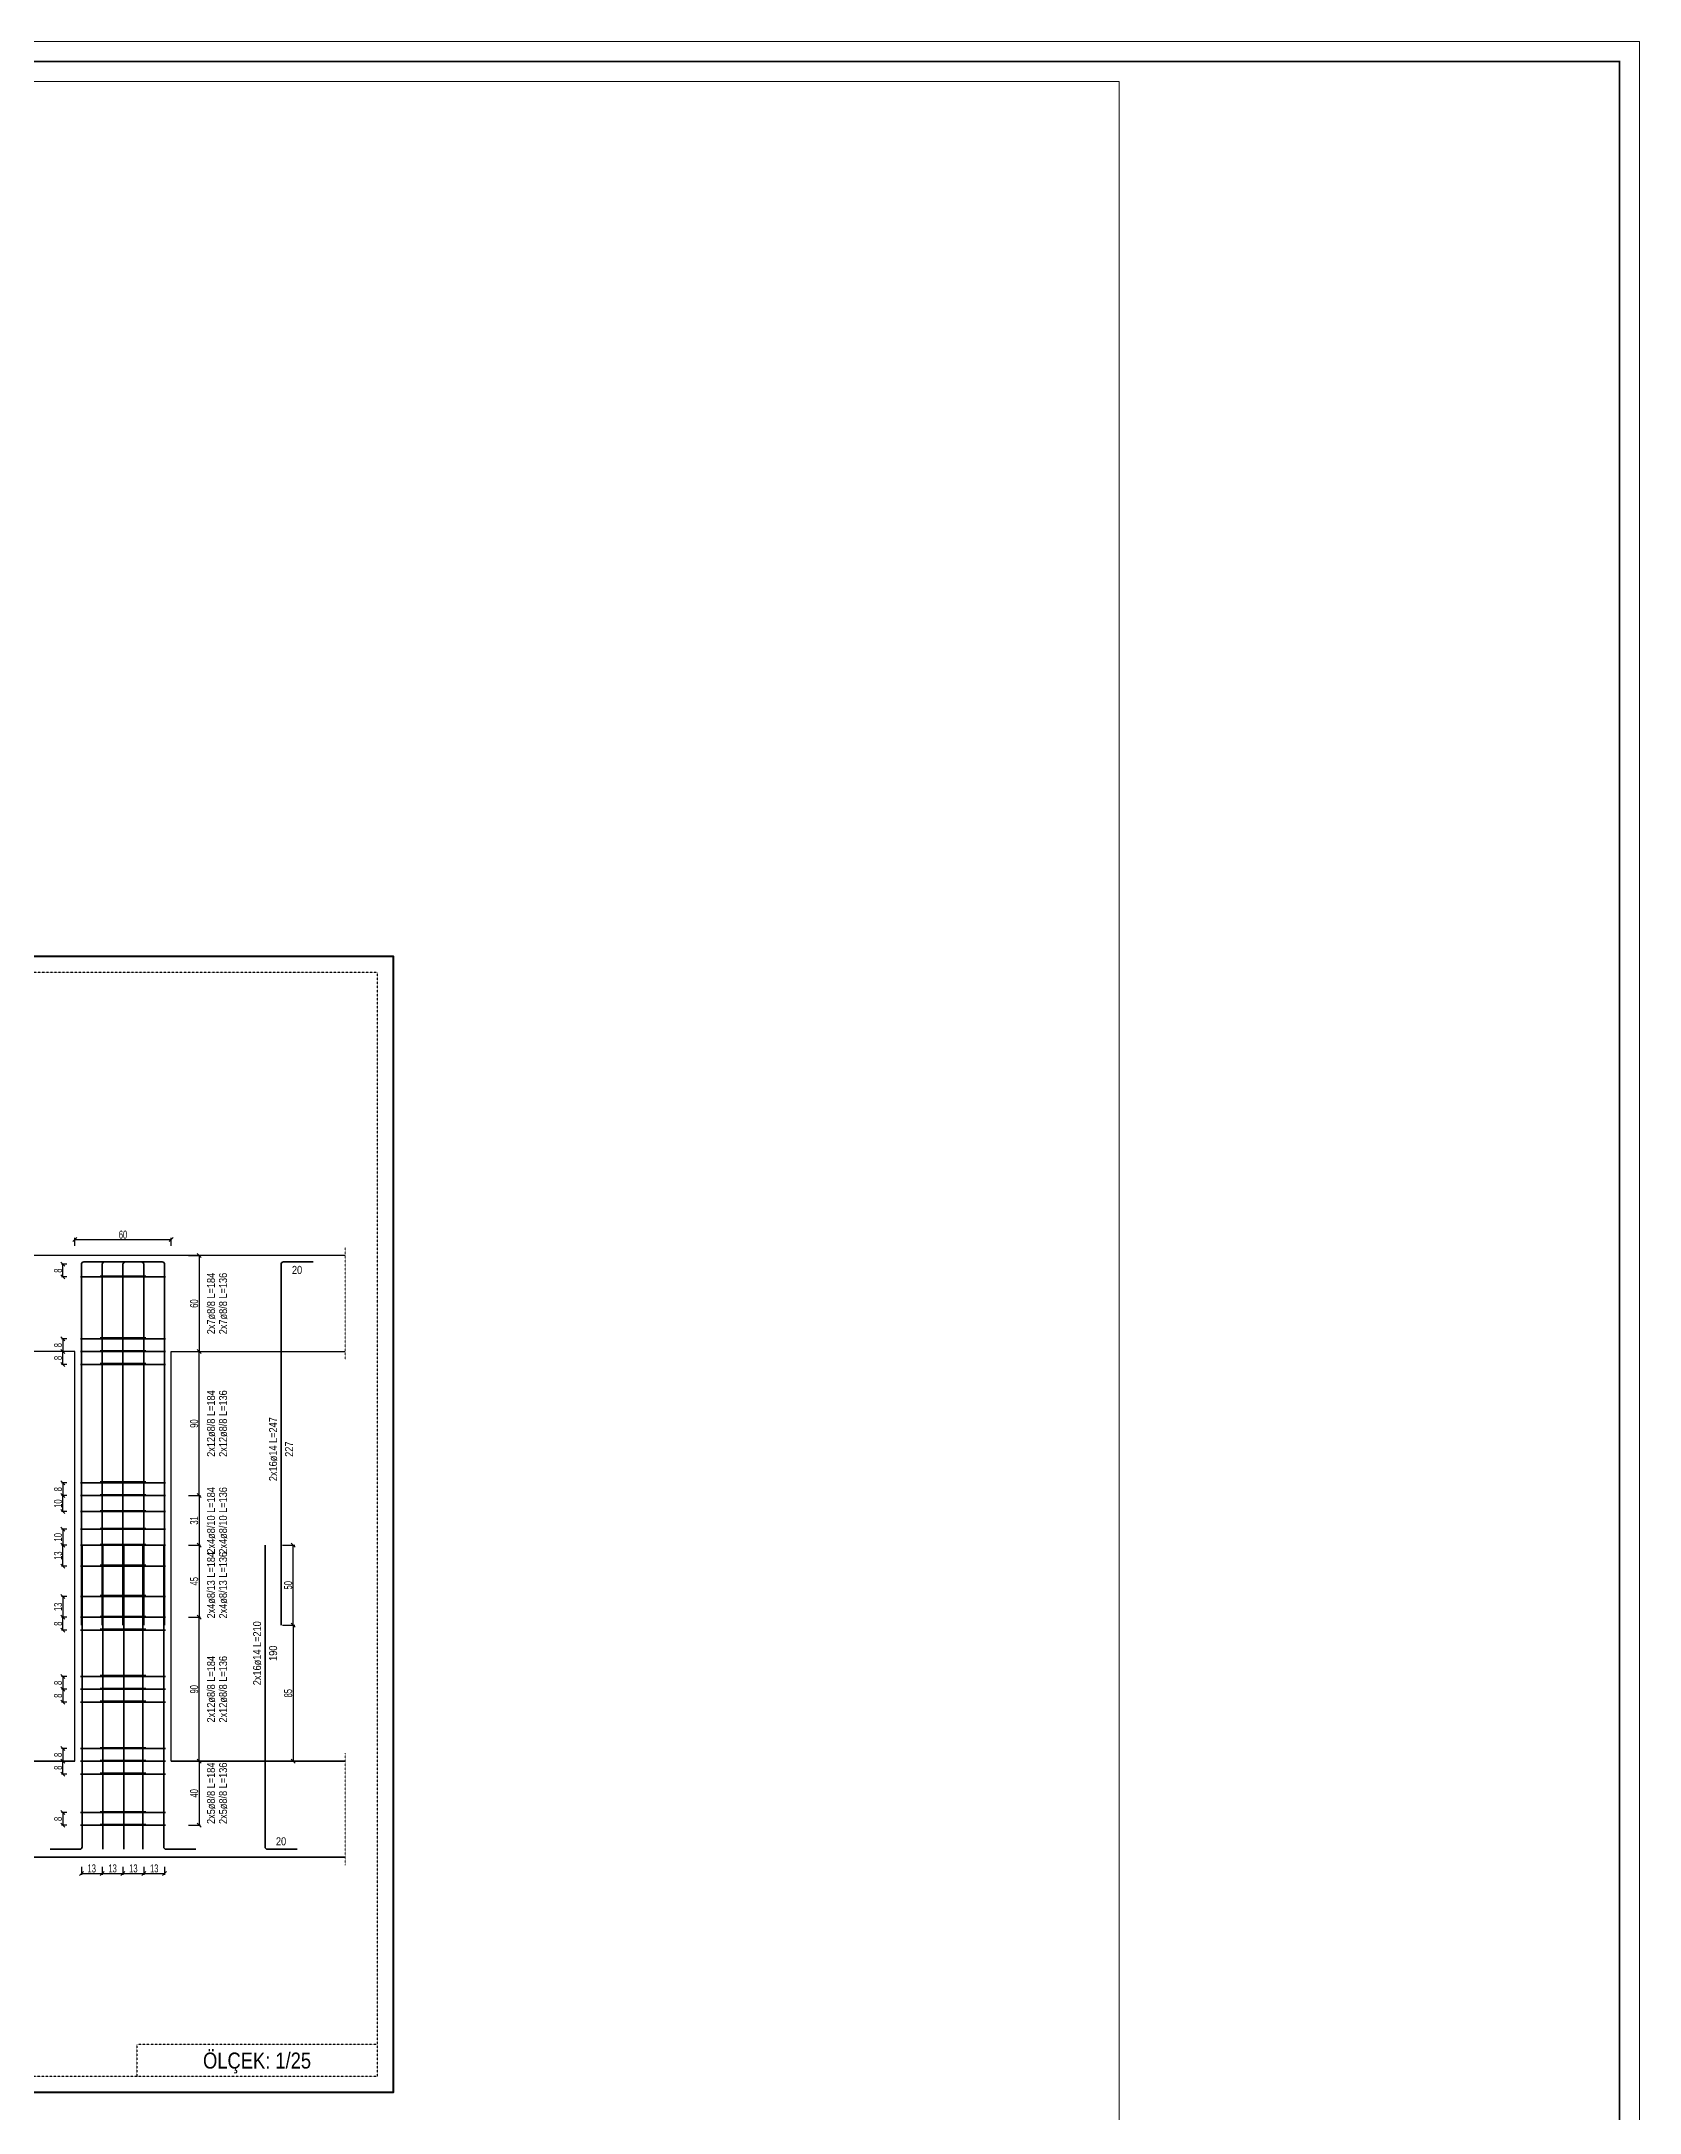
# Model space of a CAD drawing. Header units: millimetres. Extents: x -267 to 94375, y 6431 to 10838.
# Drawn here: x 55168 to 57164, y 8144 to 10732 of the extents above; entities that cross this region are included whole.
import ezdxf
from ezdxf.enums import TextEntityAlignment as Align

# ---------------------------------------------------------------- set-up
doc = ezdxf.new("R2010")
doc.units = ezdxf.units.MM
doc.header["$LTSCALE"] = 0.0001
doc.linetypes.add('DASHED', pattern=[19.05, 12.7, -6.35])
for name, color, linetype, lineweight in [('DETAY ANTET (BEYKENT)', 5, 'Continuous', 40), ('DONATI (BEYKENT)', 4, 'Continuous', 35), ('DONATI YAZISI (BEYKENT)', 3, 'Continuous', 20), ('ETRIYE (BEYKENT)', 150, 'Continuous', 35), ('KESIT SINIRI (BEYKENT)', 241, 'DASHED', 20), ('KIRIS (BEYKENT)', 2, 'Continuous', 30), ('KOLON (BEYKENT)', 3, 'Continuous', 30), ('OLCU (BEYKENT)', 14, 'Continuous', 20), ('SHEETSUMMARY-50', 152, 'Continuous', 20), ('SheetView', 40, 'Continuous', 20), ('SheetViewOut', 231, 'Continuous', 20), ('TEMEL (BEYKENT)', 2, 'Continuous', 35), ('YAZI (BEYKENT)', 140, 'Continuous', 20)]:
    doc.layers.add(name, color=color, linetype=linetype, lineweight=lineweight)
doc.styles.add('DONATI YAZISI (BEYKENT)', font='')
doc.styles.add('KLNOLC-25', font='bahnschrift light condensed', dxfattribs={"width": 0.75, "height": 10})
doc.styles.add('YAZI (BEYKENT)', font='')
doc.styles.get('DONATI YAZISI (BEYKENT)').set_extended_font_data('Bahnschrift Light Condensed')
doc.styles.get('YAZI (BEYKENT)').set_extended_font_data('Bahnschrift Light Condensed')
doc.dimstyles.new('KLNOLC-25', dxfattribs={"dimtxt": 10, "dimasz": 5, "dimexe": 2, "dimexo": 2, "dimgap": 1, "dimtad": 1, "dimdec": 1, "dimlfac": 0.5, "dimrnd": 0.5, "dimzin": 12, "dimdsep": 46, "dimtxsty": 'KLNOLC-25', "dimblk": 'OBLIQUE', "dimblk1": 'OBLIQUE', "dimblk2": 'OBLIQUE', "dimcen": 0, "dimclrt": 7, "dimadec": 0, "dimazin": 0, "dimtfac": 1, "dimtdec": 4, "dimtix": 1, "dimtmove": 2, "dimatfit": 3, "dimfxl": 1, "dimtzin": 0, "dimarcsym": 0})

# ---------------------------------------------------------------- blocks, each defined once
blk = doc.blocks.new('_Oblique')
at = {"color": 0, "linetype": 'ByBlock', "lineweight": -2}
blk.add_line((-0.5, -0.5), (0.5, 0.5), dxfattribs=at)
blk = doc.blocks.new('*D706')
at = {"layer": 'DEFPOINTS', "color": 0, "lineweight": -3, "transparency": 16777216}
for p in [(55467.1, 8752.6), (55467.1, 8582.6), (55482.1, 8582.6)]:
    blk.add_point(p, dxfattribs=at)
at = {"layer": 'OLCU (BEYKENT)', "color": 0, "lineweight": -2, "transparency": 16777216}
for p, q in [((55469.1, 8752.6), (55484.1, 8752.6)), ((55482.1, 8752.6), (55482.1, 8582.6)), ((55469.1, 8582.6), (55484.1, 8582.6))]:
    blk.add_line(p, q, dxfattribs=at)
at = {"layer": 'OLCU (BEYKENT)', "color": 0, "lineweight": -2, "transparency": 16777216, "xscale": 5, "yscale": 5, "zscale": 5}
for p, rotation in [((55482.1, 8752.6), 90), ((55482.1, 8582.6), 270)]:
    blk.add_blockref('_Oblique', p, dxfattribs=dict(at, rotation=rotation))
at = {"layer": 'OLCU (BEYKENT)', "color": 7, "transparency": 16777216, "insert": (55476, 8667.6), "char_height": 10, "attachment_point": 5, "rotation": 90, "style": 'KLNOLC-25'}
blk.add_mtext('85', dxfattribs=at)
blk = doc.blocks.new('*D707')
at = {"layer": 'DEFPOINTS', "color": 0, "lineweight": -3, "transparency": 16777216}
for p in [(55467.1, 8852.6), (55482.1, 8852.6), (55467.1, 8752.6)]:
    blk.add_point(p, dxfattribs=at)
at = {"layer": 'OLCU (BEYKENT)', "color": 0, "lineweight": -2, "transparency": 16777216}
for p, q in [((55469.1, 8852.6), (55484.1, 8852.6)), ((55482.1, 8752.6), (55482.1, 8852.6)), ((55469.1, 8752.6), (55484.1, 8752.6))]:
    blk.add_line(p, q, dxfattribs=at)
at = {"layer": 'OLCU (BEYKENT)', "color": 0, "lineweight": -2, "transparency": 16777216, "xscale": 5, "yscale": 5, "zscale": 5}
for p, rotation in [((55482.1, 8852.6), 90), ((55482.1, 8752.6), 270)]:
    blk.add_blockref('_Oblique', p, dxfattribs=dict(at, rotation=rotation))
at = {"layer": 'OLCU (BEYKENT)', "color": 7, "transparency": 16777216, "insert": (55476, 8802.6), "char_height": 10, "attachment_point": 5, "rotation": 90, "style": 'KLNOLC-25'}
blk.add_mtext('50', dxfattribs=at)
blk = doc.blocks.new('*D708')
at = {"layer": 'DEFPOINTS', "color": 0, "lineweight": -3, "transparency": 16777216}
for p in [(55201.6, 8930.6), (55194.6, 8914.6), (55201.6, 8914.6)]:
    blk.add_point(p, dxfattribs=at)
at = {"layer": 'OLCU (BEYKENT)', "color": 0, "lineweight": -2, "transparency": 16777216}
for p, q in [((55199.6, 8930.6), (55192.6, 8930.6)), ((55194.6, 8930.6), (55194.6, 8914.6)), ((55199.6, 8914.6), (55192.6, 8914.6))]:
    blk.add_line(p, q, dxfattribs=at)
at = {"layer": 'OLCU (BEYKENT)', "color": 0, "lineweight": -2, "transparency": 16777216, "xscale": 5, "yscale": 5, "zscale": 5}
for p, rotation in [((55194.6, 8930.6), 90), ((55194.6, 8914.6), 270)]:
    blk.add_blockref('_Oblique', p, dxfattribs=dict(at, rotation=rotation))
at = {"layer": 'OLCU (BEYKENT)', "color": 7, "transparency": 16777216, "insert": (55188.5, 8922.6), "char_height": 10, "attachment_point": 5, "rotation": 90, "style": 'KLNOLC-25'}
blk.add_mtext('8', dxfattribs=at)
blk = doc.blocks.new('*D709')
at = {"layer": 'DEFPOINTS', "color": 0, "lineweight": -3, "transparency": 16777216}
for p in [(55194.6, 9094.6), (55201.6, 9094.6), (55201.6, 9078.6)]:
    blk.add_point(p, dxfattribs=at)
at = {"layer": 'OLCU (BEYKENT)', "color": 0, "lineweight": -2, "transparency": 16777216}
for p, q in [((55199.6, 9094.6), (55192.6, 9094.6)), ((55194.6, 9078.6), (55194.6, 9094.6)), ((55199.6, 9078.6), (55192.6, 9078.6))]:
    blk.add_line(p, q, dxfattribs=at)
at = {"layer": 'OLCU (BEYKENT)', "color": 0, "lineweight": -2, "transparency": 16777216, "xscale": 5, "yscale": 5, "zscale": 5}
for p, rotation in [((55194.6, 9094.6), 90), ((55194.6, 9078.6), 270)]:
    blk.add_blockref('_Oblique', p, dxfattribs=dict(at, rotation=rotation))
at = {"layer": 'OLCU (BEYKENT)', "color": 7, "transparency": 16777216, "insert": (55188.5, 9086.6), "char_height": 10, "attachment_point": 5, "rotation": 90, "style": 'KLNOLC-25'}
blk.add_mtext('8', dxfattribs=at)
blk = doc.blocks.new('*D710')
at = {"layer": 'DEFPOINTS', "color": 0, "lineweight": -3, "transparency": 16777216}
for p in [(55201.6, 9110.6), (55194.6, 9094.6), (55201.6, 9094.6)]:
    blk.add_point(p, dxfattribs=at)
at = {"layer": 'OLCU (BEYKENT)', "color": 0, "lineweight": -2, "transparency": 16777216}
for p, q in [((55199.6, 9110.6), (55192.6, 9110.6)), ((55194.6, 9110.6), (55194.6, 9094.6)), ((55199.6, 9094.6), (55192.6, 9094.6))]:
    blk.add_line(p, q, dxfattribs=at)
at = {"layer": 'OLCU (BEYKENT)', "color": 0, "lineweight": -2, "transparency": 16777216, "xscale": 5, "yscale": 5, "zscale": 5}
for p, rotation in [((55194.6, 9110.6), 90), ((55194.6, 9094.6), 270)]:
    blk.add_blockref('_Oblique', p, dxfattribs=dict(at, rotation=rotation))
at = {"layer": 'OLCU (BEYKENT)', "color": 7, "transparency": 16777216, "insert": (55188.5, 9102.6), "char_height": 10, "attachment_point": 5, "rotation": 90, "style": 'KLNOLC-25'}
blk.add_mtext('8', dxfattribs=at)
blk = doc.blocks.new('*D711')
at = {"layer": 'DEFPOINTS', "color": 0, "lineweight": -3, "transparency": 16777216}
for p in [(55194.6, 9203.8), (55201.6, 9203.8), (55201.6, 9187.8)]:
    blk.add_point(p, dxfattribs=at)
at = {"layer": 'OLCU (BEYKENT)', "color": 0, "lineweight": -2, "transparency": 16777216}
for p, q in [((55199.6, 9203.8), (55192.6, 9203.8)), ((55194.6, 9187.8), (55194.6, 9203.8)), ((55199.6, 9187.8), (55192.6, 9187.8))]:
    blk.add_line(p, q, dxfattribs=at)
at = {"layer": 'OLCU (BEYKENT)', "color": 0, "lineweight": -2, "transparency": 16777216, "xscale": 5, "yscale": 5, "zscale": 5}
for p, rotation in [((55194.6, 9203.8), 90), ((55194.6, 9187.8), 270)]:
    blk.add_blockref('_Oblique', p, dxfattribs=dict(at, rotation=rotation))
at = {"layer": 'OLCU (BEYKENT)', "color": 7, "transparency": 16777216, "insert": (55188.5, 9195.8), "char_height": 10, "attachment_point": 5, "rotation": 90, "style": 'KLNOLC-25'}
blk.add_mtext('8', dxfattribs=at)
blk = doc.blocks.new('*D712')
at = {"layer": 'DEFPOINTS', "color": 0, "lineweight": -3, "transparency": 16777216}
for p in [(55349.6, 9094.6), (55364.6, 9094.6), (55349.6, 8914.6)]:
    blk.add_point(p, dxfattribs=at)
at = {"layer": 'OLCU (BEYKENT)', "color": 0, "lineweight": -2, "transparency": 16777216}
for p, q in [((55351.6, 9094.6), (55366.6, 9094.6)), ((55364.6, 8914.6), (55364.6, 9094.6)), ((55351.6, 8914.6), (55366.6, 8914.6))]:
    blk.add_line(p, q, dxfattribs=at)
at = {"layer": 'OLCU (BEYKENT)', "color": 0, "lineweight": -2, "transparency": 16777216, "xscale": 5, "yscale": 5, "zscale": 5}
for p, rotation in [((55364.6, 9094.6), 90), ((55364.6, 8914.6), 270)]:
    blk.add_blockref('_Oblique', p, dxfattribs=dict(at, rotation=rotation))
at = {"layer": 'OLCU (BEYKENT)', "color": 7, "transparency": 16777216, "insert": (55358.5, 9004.6), "char_height": 10, "attachment_point": 5, "rotation": 90, "style": 'KLNOLC-25'}
blk.add_mtext('90', dxfattribs=at)
blk = doc.blocks.new('*D713')
at = {"layer": 'DEFPOINTS', "color": 0, "lineweight": -3, "transparency": 16777216}
for p in [(55349.6, 9214.6), (55349.6, 9094.6), (55364.6, 9094.6)]:
    blk.add_point(p, dxfattribs=at)
at = {"layer": 'OLCU (BEYKENT)', "color": 0, "lineweight": -2, "transparency": 16777216}
for p, q in [((55351.6, 9214.6), (55366.6, 9214.6)), ((55364.6, 9214.6), (55364.6, 9094.6)), ((55351.6, 9094.6), (55366.6, 9094.6))]:
    blk.add_line(p, q, dxfattribs=at)
at = {"layer": 'OLCU (BEYKENT)', "color": 0, "lineweight": -2, "transparency": 16777216, "xscale": 5, "yscale": 5, "zscale": 5}
for p, rotation in [((55364.6, 9214.6), 90), ((55364.6, 9094.6), 270)]:
    blk.add_blockref('_Oblique', p, dxfattribs=dict(at, rotation=rotation))
at = {"layer": 'OLCU (BEYKENT)', "color": 7, "transparency": 16777216, "insert": (55358.5, 9154.6), "char_height": 10, "attachment_point": 5, "rotation": 90, "style": 'KLNOLC-25'}
blk.add_mtext('60', dxfattribs=at)
blk = doc.blocks.new('*D714')
at = {"layer": 'DEFPOINTS', "color": 0, "lineweight": -3, "transparency": 16777216}
for p in [(55194.6, 8852.6), (55201.6, 8872.6), (55201.6, 8852.6)]:
    blk.add_point(p, dxfattribs=at)
at = {"layer": 'OLCU (BEYKENT)', "color": 0, "lineweight": -2, "transparency": 16777216}
for p, q in [((55199.6, 8872.6), (55192.6, 8872.6)), ((55199.6, 8852.6), (55192.6, 8852.6)), ((55194.6, 8872.6), (55194.6, 8852.6))]:
    blk.add_line(p, q, dxfattribs=at)
at = {"layer": 'OLCU (BEYKENT)', "color": 0, "lineweight": -2, "transparency": 16777216, "xscale": 5, "yscale": 5, "zscale": 5}
for p, rotation in [((55194.6, 8872.6), 90), ((55194.6, 8852.6), 270)]:
    blk.add_blockref('_Oblique', p, dxfattribs=dict(at, rotation=rotation))
at = {"layer": 'OLCU (BEYKENT)', "color": 7, "transparency": 16777216, "insert": (55188.5, 8862.6), "char_height": 10, "attachment_point": 5, "rotation": 90, "style": 'KLNOLC-25'}
blk.add_mtext('10', dxfattribs=at)
blk = doc.blocks.new('*D715')
at = {"layer": 'DEFPOINTS', "color": 0, "lineweight": -3, "transparency": 16777216}
for p in [(55194.6, 8914.6), (55201.6, 8914.6), (55201.6, 8894.6)]:
    blk.add_point(p, dxfattribs=at)
at = {"layer": 'OLCU (BEYKENT)', "color": 0, "lineweight": -2, "transparency": 16777216}
for p, q in [((55199.6, 8914.6), (55192.6, 8914.6)), ((55194.6, 8894.6), (55194.6, 8914.6)), ((55199.6, 8894.6), (55192.6, 8894.6))]:
    blk.add_line(p, q, dxfattribs=at)
at = {"layer": 'OLCU (BEYKENT)', "color": 0, "lineweight": -2, "transparency": 16777216, "xscale": 5, "yscale": 5, "zscale": 5}
for p, rotation in [((55194.6, 8914.6), 90), ((55194.6, 8894.6), 270)]:
    blk.add_blockref('_Oblique', p, dxfattribs=dict(at, rotation=rotation))
at = {"layer": 'OLCU (BEYKENT)', "color": 7, "transparency": 16777216, "insert": (55188.5, 8904.6), "char_height": 10, "attachment_point": 5, "rotation": 90, "style": 'KLNOLC-25'}
blk.add_mtext('10', dxfattribs=at)
blk = doc.blocks.new('*D716')
at = {"layer": 'DEFPOINTS', "color": 0, "lineweight": -3, "transparency": 16777216}
for p in [(55349.6, 8914.6), (55349.6, 8852.6), (55364.6, 8852.6)]:
    blk.add_point(p, dxfattribs=at)
at = {"layer": 'OLCU (BEYKENT)', "color": 0, "lineweight": -2, "transparency": 16777216}
for p, q in [((55351.6, 8914.6), (55366.6, 8914.6)), ((55364.6, 8914.6), (55364.6, 8852.6)), ((55351.6, 8852.6), (55366.6, 8852.6))]:
    blk.add_line(p, q, dxfattribs=at)
at = {"layer": 'OLCU (BEYKENT)', "color": 0, "lineweight": -2, "transparency": 16777216, "xscale": 5, "yscale": 5, "zscale": 5}
for p, rotation in [((55364.6, 8914.6), 90), ((55364.6, 8852.6), 270)]:
    blk.add_blockref('_Oblique', p, dxfattribs=dict(at, rotation=rotation))
at = {"layer": 'OLCU (BEYKENT)', "color": 7, "transparency": 16777216, "insert": (55358.5, 8883.6), "char_height": 10, "attachment_point": 5, "rotation": 90, "style": 'KLNOLC-25'}
blk.add_mtext('31', dxfattribs=at)
blk = doc.blocks.new('*D717')
at = {"layer": 'DEFPOINTS', "color": 0, "lineweight": -3, "transparency": 16777216}
for p in [(55201.6, 8788.6), (55194.6, 8762.6), (55201.6, 8762.6)]:
    blk.add_point(p, dxfattribs=at)
at = {"layer": 'OLCU (BEYKENT)', "color": 0, "lineweight": -2, "transparency": 16777216}
for p, q in [((55199.6, 8788.6), (55192.6, 8788.6)), ((55194.6, 8788.6), (55194.6, 8762.6)), ((55199.6, 8762.6), (55192.6, 8762.6))]:
    blk.add_line(p, q, dxfattribs=at)
at = {"layer": 'OLCU (BEYKENT)', "color": 0, "lineweight": -2, "transparency": 16777216, "xscale": 5, "yscale": 5, "zscale": 5}
for p, rotation in [((55194.6, 8788.6), 90), ((55194.6, 8762.6), 270)]:
    blk.add_blockref('_Oblique', p, dxfattribs=dict(at, rotation=rotation))
at = {"layer": 'OLCU (BEYKENT)', "color": 7, "transparency": 16777216, "insert": (55188.5, 8775.6), "char_height": 10, "attachment_point": 5, "rotation": 90, "style": 'KLNOLC-25'}
blk.add_mtext('13', dxfattribs=at)
blk = doc.blocks.new('*D718')
at = {"layer": 'DEFPOINTS', "color": 0, "lineweight": -3, "transparency": 16777216}
for p in [(55194.6, 8852.6), (55201.6, 8852.6), (55201.6, 8826.6)]:
    blk.add_point(p, dxfattribs=at)
at = {"layer": 'OLCU (BEYKENT)', "color": 0, "lineweight": -2, "transparency": 16777216}
for p, q in [((55199.6, 8852.6), (55192.6, 8852.6)), ((55194.6, 8826.6), (55194.6, 8852.6)), ((55199.6, 8826.6), (55192.6, 8826.6))]:
    blk.add_line(p, q, dxfattribs=at)
at = {"layer": 'OLCU (BEYKENT)', "color": 0, "lineweight": -2, "transparency": 16777216, "xscale": 5, "yscale": 5, "zscale": 5}
for p, rotation in [((55194.6, 8852.6), 90), ((55194.6, 8826.6), 270)]:
    blk.add_blockref('_Oblique', p, dxfattribs=dict(at, rotation=rotation))
at = {"layer": 'OLCU (BEYKENT)', "color": 7, "transparency": 16777216, "insert": (55188.5, 8839.6), "char_height": 10, "attachment_point": 5, "rotation": 90, "style": 'KLNOLC-25'}
blk.add_mtext('13', dxfattribs=at)
blk = doc.blocks.new('*D719')
at = {"layer": 'DEFPOINTS', "color": 0, "lineweight": -3, "transparency": 16777216}
for p in [(55349.6, 8852.6), (55349.6, 8762.6), (55364.6, 8762.6)]:
    blk.add_point(p, dxfattribs=at)
at = {"layer": 'OLCU (BEYKENT)', "color": 0, "lineweight": -2, "transparency": 16777216}
for p, q in [((55351.6, 8852.6), (55366.6, 8852.6)), ((55364.6, 8852.6), (55364.6, 8762.6)), ((55351.6, 8762.6), (55366.6, 8762.6))]:
    blk.add_line(p, q, dxfattribs=at)
at = {"layer": 'OLCU (BEYKENT)', "color": 0, "lineweight": -2, "transparency": 16777216, "xscale": 5, "yscale": 5, "zscale": 5}
for p, rotation in [((55364.6, 8852.6), 90), ((55364.6, 8762.6), 270)]:
    blk.add_blockref('_Oblique', p, dxfattribs=dict(at, rotation=rotation))
at = {"layer": 'OLCU (BEYKENT)', "color": 7, "transparency": 16777216, "insert": (55358.6, 8807.6), "char_height": 10, "attachment_point": 5, "rotation": 90, "style": 'KLNOLC-25'}
blk.add_mtext('45', dxfattribs=at)
blk = doc.blocks.new('*D720')
at = {"layer": 'DEFPOINTS', "color": 0, "lineweight": -3, "transparency": 16777216}
for p in [(55201.6, 8598.6), (55194.6, 8582.6), (55201.6, 8582.6)]:
    blk.add_point(p, dxfattribs=at)
at = {"layer": 'OLCU (BEYKENT)', "color": 0, "lineweight": -2, "transparency": 16777216}
for p, q in [((55199.6, 8598.6), (55192.6, 8598.6)), ((55194.6, 8598.6), (55194.6, 8582.6)), ((55199.6, 8582.6), (55192.6, 8582.6))]:
    blk.add_line(p, q, dxfattribs=at)
at = {"layer": 'OLCU (BEYKENT)', "color": 0, "lineweight": -2, "transparency": 16777216, "xscale": 5, "yscale": 5, "zscale": 5}
for p, rotation in [((55194.6, 8598.6), 90), ((55194.6, 8582.6), 270)]:
    blk.add_blockref('_Oblique', p, dxfattribs=dict(at, rotation=rotation))
at = {"layer": 'OLCU (BEYKENT)', "color": 7, "transparency": 16777216, "insert": (55188.5, 8590.6), "char_height": 10, "attachment_point": 5, "rotation": 90, "style": 'KLNOLC-25'}
blk.add_mtext('8', dxfattribs=at)
blk = doc.blocks.new('*D721')
at = {"layer": 'DEFPOINTS', "color": 0, "lineweight": -3, "transparency": 16777216}
for p in [(55194.6, 8762.6), (55201.6, 8762.6), (55201.6, 8746.6)]:
    blk.add_point(p, dxfattribs=at)
at = {"layer": 'OLCU (BEYKENT)', "color": 0, "lineweight": -2, "transparency": 16777216}
for p, q in [((55199.6, 8762.6), (55192.6, 8762.6)), ((55194.6, 8746.6), (55194.6, 8762.6)), ((55199.6, 8746.6), (55192.6, 8746.6))]:
    blk.add_line(p, q, dxfattribs=at)
at = {"layer": 'OLCU (BEYKENT)', "color": 0, "lineweight": -2, "transparency": 16777216, "xscale": 5, "yscale": 5, "zscale": 5}
for p, rotation in [((55194.6, 8762.6), 90), ((55194.6, 8746.6), 270)]:
    blk.add_blockref('_Oblique', p, dxfattribs=dict(at, rotation=rotation))
at = {"layer": 'OLCU (BEYKENT)', "color": 7, "transparency": 16777216, "insert": (55188.5, 8754.6), "char_height": 10, "attachment_point": 5, "rotation": 90, "style": 'KLNOLC-25'}
blk.add_mtext('8', dxfattribs=at)
blk = doc.blocks.new('*D722')
at = {"layer": 'DEFPOINTS', "color": 0, "lineweight": -3, "transparency": 16777216}
for p in [(55201.6, 8672.6), (55194.6, 8656.6), (55201.6, 8656.6)]:
    blk.add_point(p, dxfattribs=at)
at = {"layer": 'OLCU (BEYKENT)', "color": 0, "lineweight": -2, "transparency": 16777216}
for p, q in [((55199.6, 8672.6), (55192.6, 8672.6)), ((55194.6, 8672.6), (55194.6, 8656.6)), ((55199.6, 8656.6), (55192.6, 8656.6))]:
    blk.add_line(p, q, dxfattribs=at)
at = {"layer": 'OLCU (BEYKENT)', "color": 0, "lineweight": -2, "transparency": 16777216, "xscale": 5, "yscale": 5, "zscale": 5}
for p, rotation in [((55194.6, 8672.6), 90), ((55194.6, 8656.6), 270)]:
    blk.add_blockref('_Oblique', p, dxfattribs=dict(at, rotation=rotation))
at = {"layer": 'OLCU (BEYKENT)', "color": 7, "transparency": 16777216, "insert": (55188.5, 8664.6), "char_height": 10, "attachment_point": 5, "rotation": 90, "style": 'KLNOLC-25'}
blk.add_mtext('8', dxfattribs=at)
blk = doc.blocks.new('*D723')
at = {"layer": 'DEFPOINTS', "color": 0, "lineweight": -3, "transparency": 16777216}
for p in [(55194.6, 8672.6), (55201.6, 8688.6), (55201.6, 8672.6)]:
    blk.add_point(p, dxfattribs=at)
at = {"layer": 'OLCU (BEYKENT)', "color": 0, "lineweight": -2, "transparency": 16777216}
for p, q in [((55199.6, 8688.6), (55192.6, 8688.6)), ((55199.6, 8672.6), (55192.6, 8672.6)), ((55194.6, 8688.6), (55194.6, 8672.6))]:
    blk.add_line(p, q, dxfattribs=at)
at = {"layer": 'OLCU (BEYKENT)', "color": 0, "lineweight": -2, "transparency": 16777216, "xscale": 5, "yscale": 5, "zscale": 5}
for p, rotation in [((55194.6, 8688.6), 90), ((55194.6, 8672.6), 270)]:
    blk.add_blockref('_Oblique', p, dxfattribs=dict(at, rotation=rotation))
at = {"layer": 'OLCU (BEYKENT)', "color": 7, "transparency": 16777216, "insert": (55188.5, 8680.6), "char_height": 10, "attachment_point": 5, "rotation": 90, "style": 'KLNOLC-25'}
blk.add_mtext('8', dxfattribs=at)
blk = doc.blocks.new('*D724')
at = {"layer": 'DEFPOINTS', "color": 0, "lineweight": -3, "transparency": 16777216}
for p in [(55349.6, 8762.6), (55364.6, 8762.6), (55349.6, 8582.6)]:
    blk.add_point(p, dxfattribs=at)
at = {"layer": 'OLCU (BEYKENT)', "color": 0, "lineweight": -2, "transparency": 16777216}
for p, q in [((55351.6, 8762.6), (55366.6, 8762.6)), ((55364.6, 8582.6), (55364.6, 8762.6)), ((55351.6, 8582.6), (55366.6, 8582.6))]:
    blk.add_line(p, q, dxfattribs=at)
at = {"layer": 'OLCU (BEYKENT)', "color": 0, "lineweight": -2, "transparency": 16777216, "xscale": 5, "yscale": 5, "zscale": 5}
for p, rotation in [((55364.6, 8762.6), 90), ((55364.6, 8582.6), 270)]:
    blk.add_blockref('_Oblique', p, dxfattribs=dict(at, rotation=rotation))
at = {"layer": 'OLCU (BEYKENT)', "color": 7, "transparency": 16777216, "insert": (55358.5, 8672.6), "char_height": 10, "attachment_point": 5, "rotation": 90, "style": 'KLNOLC-25'}
blk.add_mtext('90', dxfattribs=at)
blk = doc.blocks.new('*D725')
at = {"layer": 'DEFPOINTS', "color": 0, "lineweight": -3, "transparency": 16777216}
for p in [(55201.6, 8518.6), (55194.6, 8502.6), (55201.6, 8502.6)]:
    blk.add_point(p, dxfattribs=at)
at = {"layer": 'OLCU (BEYKENT)', "color": 0, "lineweight": -2, "transparency": 16777216}
for p, q in [((55199.6, 8518.6), (55192.6, 8518.6)), ((55194.6, 8518.6), (55194.6, 8502.6)), ((55199.6, 8502.6), (55192.6, 8502.6))]:
    blk.add_line(p, q, dxfattribs=at)
at = {"layer": 'OLCU (BEYKENT)', "color": 0, "lineweight": -2, "transparency": 16777216, "xscale": 5, "yscale": 5, "zscale": 5}
for p, rotation in [((55194.6, 8518.6), 90), ((55194.6, 8502.6), 270)]:
    blk.add_blockref('_Oblique', p, dxfattribs=dict(at, rotation=rotation))
at = {"layer": 'OLCU (BEYKENT)', "color": 7, "transparency": 16777216, "insert": (55188.5, 8510.6), "char_height": 10, "attachment_point": 5, "rotation": 90, "style": 'KLNOLC-25'}
blk.add_mtext('8', dxfattribs=at)
blk = doc.blocks.new('*D726')
at = {"layer": 'DEFPOINTS', "color": 0, "lineweight": -3, "transparency": 16777216}
for p in [(55194.6, 8582.6), (55201.6, 8582.6), (55201.6, 8566.6)]:
    blk.add_point(p, dxfattribs=at)
at = {"layer": 'OLCU (BEYKENT)', "color": 0, "lineweight": -2, "transparency": 16777216}
for p, q in [((55199.6, 8582.6), (55192.6, 8582.6)), ((55194.6, 8566.6), (55194.6, 8582.6)), ((55199.6, 8566.6), (55192.6, 8566.6))]:
    blk.add_line(p, q, dxfattribs=at)
at = {"layer": 'OLCU (BEYKENT)', "color": 0, "lineweight": -2, "transparency": 16777216, "xscale": 5, "yscale": 5, "zscale": 5}
for p, rotation in [((55194.6, 8582.6), 90), ((55194.6, 8566.6), 270)]:
    blk.add_blockref('_Oblique', p, dxfattribs=dict(at, rotation=rotation))
at = {"layer": 'OLCU (BEYKENT)', "color": 7, "transparency": 16777216, "insert": (55188.5, 8574.6), "char_height": 10, "attachment_point": 5, "rotation": 90, "style": 'KLNOLC-25'}
blk.add_mtext('8', dxfattribs=at)
blk = doc.blocks.new('*D727')
at = {"layer": 'DEFPOINTS', "color": 0, "lineweight": -3, "transparency": 16777216}
for p in [(55349.6, 8582.6), (55349.6, 8502.6), (55364.6, 8502.6)]:
    blk.add_point(p, dxfattribs=at)
at = {"layer": 'OLCU (BEYKENT)', "color": 0, "lineweight": -2, "transparency": 16777216}
for p, q in [((55351.6, 8582.6), (55366.6, 8582.6)), ((55364.6, 8582.6), (55364.6, 8502.6)), ((55351.6, 8502.6), (55366.6, 8502.6))]:
    blk.add_line(p, q, dxfattribs=at)
at = {"layer": 'OLCU (BEYKENT)', "color": 0, "lineweight": -2, "transparency": 16777216, "xscale": 5, "yscale": 5, "zscale": 5}
for p, rotation in [((55364.6, 8582.6), 90), ((55364.6, 8502.6), 270)]:
    blk.add_blockref('_Oblique', p, dxfattribs=dict(at, rotation=rotation))
at = {"layer": 'OLCU (BEYKENT)', "color": 7, "transparency": 16777216, "insert": (55358.5, 8542.6), "char_height": 10, "attachment_point": 5, "rotation": 90, "style": 'KLNOLC-25'}
blk.add_mtext('40', dxfattribs=at)
blk = doc.blocks.new('*D732')
at = {"layer": 'DEFPOINTS', "color": 0, "lineweight": -3, "transparency": 16777216}
for p in [(55209.6, 9224.6), (55329.6, 9234.6), (55329.6, 9224.6)]:
    blk.add_point(p, dxfattribs=at)
at = {"layer": 'OLCU (BEYKENT)', "color": 0, "lineweight": -2, "transparency": 16777216}
for p, q in [((55209.6, 9226.6), (55209.6, 9236.6)), ((55209.6, 9234.6), (55329.6, 9234.6)), ((55329.6, 9226.6), (55329.6, 9236.6))]:
    blk.add_line(p, q, dxfattribs=at)
at = {"layer": 'OLCU (BEYKENT)', "color": 0, "lineweight": -2, "transparency": 16777216, "xscale": 5, "yscale": 5, "zscale": 5, "rotation": 180}
blk.add_blockref('_Oblique', (55209.6, 9234.6), dxfattribs=at)
at = {"layer": 'OLCU (BEYKENT)', "color": 0, "lineweight": -2, "transparency": 16777216, "xscale": 5, "yscale": 5, "zscale": 5}
blk.add_blockref('_Oblique', (55329.6, 9234.6), dxfattribs=at)
at = {"layer": 'OLCU (BEYKENT)', "color": 7, "transparency": 16777216, "insert": (55269.6, 9240.7), "char_height": 10, "attachment_point": 5, "style": 'KLNOLC-25'}
blk.add_mtext('60', dxfattribs=at)
blk = doc.blocks.new('*D733')
at = {"layer": 'DEFPOINTS', "color": 0, "lineweight": -3, "transparency": 16777216}
for p in [(55217.6, 8452.6), (55243.6, 8452.6), (55243.6, 8442.6)]:
    blk.add_point(p, dxfattribs=at)
at = {"layer": 'OLCU (BEYKENT)', "color": 0, "lineweight": -2, "transparency": 16777216}
for p, q in [((55217.6, 8450.6), (55217.6, 8440.6)), ((55217.6, 8442.6), (55243.6, 8442.6)), ((55243.6, 8450.6), (55243.6, 8440.6))]:
    blk.add_line(p, q, dxfattribs=at)
at = {"layer": 'OLCU (BEYKENT)', "color": 0, "lineweight": -2, "transparency": 16777216, "xscale": 5, "yscale": 5, "zscale": 5, "rotation": 180}
blk.add_blockref('_Oblique', (55217.6, 8442.6), dxfattribs=at)
at = {"layer": 'OLCU (BEYKENT)', "color": 0, "lineweight": -2, "transparency": 16777216, "xscale": 5, "yscale": 5, "zscale": 5}
blk.add_blockref('_Oblique', (55243.6, 8442.6), dxfattribs=at)
at = {"layer": 'OLCU (BEYKENT)', "color": 7, "transparency": 16777216, "insert": (55230.6, 8448.7), "char_height": 10, "attachment_point": 5, "style": 'KLNOLC-25'}
blk.add_mtext('13', dxfattribs=at)
blk = doc.blocks.new('*D734')
at = {"layer": 'DEFPOINTS', "color": 0, "lineweight": -3, "transparency": 16777216}
for p in [(55243.6, 8452.6), (55269.6, 8452.6), (55269.6, 8442.6)]:
    blk.add_point(p, dxfattribs=at)
at = {"layer": 'OLCU (BEYKENT)', "color": 0, "lineweight": -2, "transparency": 16777216}
for p, q in [((55243.6, 8450.6), (55243.6, 8440.6)), ((55243.6, 8442.6), (55269.6, 8442.6)), ((55269.6, 8450.6), (55269.6, 8440.6))]:
    blk.add_line(p, q, dxfattribs=at)
at = {"layer": 'OLCU (BEYKENT)', "color": 0, "lineweight": -2, "transparency": 16777216, "xscale": 5, "yscale": 5, "zscale": 5, "rotation": 180}
blk.add_blockref('_Oblique', (55243.6, 8442.6), dxfattribs=at)
at = {"layer": 'OLCU (BEYKENT)', "color": 0, "lineweight": -2, "transparency": 16777216, "xscale": 5, "yscale": 5, "zscale": 5}
blk.add_blockref('_Oblique', (55269.6, 8442.6), dxfattribs=at)
at = {"layer": 'OLCU (BEYKENT)', "color": 7, "transparency": 16777216, "insert": (55256.6, 8448.7), "char_height": 10, "attachment_point": 5, "style": 'KLNOLC-25'}
blk.add_mtext('13', dxfattribs=at)
blk = doc.blocks.new('*D735')
at = {"layer": 'DEFPOINTS', "color": 0, "lineweight": -3, "transparency": 16777216}
for p in [(55269.6, 8452.6), (55295.6, 8452.6), (55295.6, 8442.6)]:
    blk.add_point(p, dxfattribs=at)
at = {"layer": 'OLCU (BEYKENT)', "color": 0, "lineweight": -2, "transparency": 16777216}
for p, q in [((55269.6, 8450.6), (55269.6, 8440.6)), ((55269.6, 8442.6), (55295.6, 8442.6)), ((55295.6, 8450.6), (55295.6, 8440.6))]:
    blk.add_line(p, q, dxfattribs=at)
at = {"layer": 'OLCU (BEYKENT)', "color": 0, "lineweight": -2, "transparency": 16777216, "xscale": 5, "yscale": 5, "zscale": 5, "rotation": 180}
blk.add_blockref('_Oblique', (55269.6, 8442.6), dxfattribs=at)
at = {"layer": 'OLCU (BEYKENT)', "color": 0, "lineweight": -2, "transparency": 16777216, "xscale": 5, "yscale": 5, "zscale": 5}
blk.add_blockref('_Oblique', (55295.6, 8442.6), dxfattribs=at)
at = {"layer": 'OLCU (BEYKENT)', "color": 7, "transparency": 16777216, "insert": (55282.6, 8448.7), "char_height": 10, "attachment_point": 5, "style": 'KLNOLC-25'}
blk.add_mtext('13', dxfattribs=at)
blk = doc.blocks.new('*D736')
at = {"layer": 'DEFPOINTS', "color": 0, "lineweight": -3, "transparency": 16777216}
for p in [(55295.6, 8452.6), (55321.6, 8452.6), (55321.6, 8442.6)]:
    blk.add_point(p, dxfattribs=at)
at = {"layer": 'OLCU (BEYKENT)', "color": 0, "lineweight": -2, "transparency": 16777216}
for p, q in [((55295.6, 8450.6), (55295.6, 8440.6)), ((55295.6, 8442.6), (55321.6, 8442.6)), ((55321.6, 8450.6), (55321.6, 8440.6))]:
    blk.add_line(p, q, dxfattribs=at)
at = {"layer": 'OLCU (BEYKENT)', "color": 0, "lineweight": -2, "transparency": 16777216, "xscale": 5, "yscale": 5, "zscale": 5, "rotation": 180}
blk.add_blockref('_Oblique', (55295.6, 8442.6), dxfattribs=at)
at = {"layer": 'OLCU (BEYKENT)', "color": 0, "lineweight": -2, "transparency": 16777216, "xscale": 5, "yscale": 5, "zscale": 5}
blk.add_blockref('_Oblique', (55321.6, 8442.6), dxfattribs=at)
at = {"layer": 'OLCU (BEYKENT)', "color": 7, "transparency": 16777216, "insert": (55308.6, 8448.7), "char_height": 10, "attachment_point": 5, "style": 'KLNOLC-25'}
blk.add_mtext('13', dxfattribs=at)

msp = doc.modelspace()

# ---------------------------------------------------------------- linework, layer by layer
at = {"layer": 'DETAY ANTET (BEYKENT)'}
msp.add_lwpolyline([(54392.23, 9588.64), (55607.1, 9588.64), (55607.1, 8168.64), (54392.23, 8168.64), (54392.23, 9588.64)], close=True, dxfattribs=at)
at = {"layer": 'DETAY ANTET (BEYKENT)', "color": 7, "linetype": 'DASHED', "lineweight": -3, "ltscale": 2}
msp.add_lwpolyline([(54412.23, 9568.64), (55587.1, 9568.64), (55587.1, 8188.64), (54412.23, 8188.64)], close=True, dxfattribs=at)
msp.add_lwpolyline([(55587.1, 8228.64), (55287.1, 8228.64), (55287.1, 8188.64)], dxfattribs=at)
at = {"layer": 'DONATI (BEYKENT)'}
for p, q in [((55244.6, 8852.64), (55244.6, 8472.64)), ((55270.6, 8852.64), (55270.6, 8472.64)), ((55294.6, 8852.64), (55294.6, 8472.64))]:
    msp.add_line(p, q, dxfattribs=at)
for points in [[(55217.6, 8752.64), (55217.6, 9203.64, -0.4142136), (55220.6, 9206.64), (55257.6, 9206.64)], [(55243.6, 8752.64), (55243.6, 9203.64, -0.4142136), (55246.6, 9206.64), (55283.6, 9206.64)], [(55295.6, 8752.64), (55295.6, 9203.64, 0.4142136), (55292.6, 9206.64), (55255.6, 9206.64)], [(55269.6, 8752.64), (55269.6, 9203.64, -0.4142136), (55272.6, 9206.64), (55309.6, 9206.64)], [(55321.6, 8752.64), (55321.6, 9203.64, 0.4142136), (55318.6, 9206.64), (55281.6, 9206.64)], [(55467.1, 8752.64), (55467.1, 9203.64, -0.4142136), (55470.1, 9206.64), (55507.1, 9206.64)], [(55218.6, 8852.64), (55218.6, 8475.64, -0.4142136), (55215.6, 8472.64), (55178.6, 8472.64)], [(55320.6, 8852.64), (55320.6, 8475.64, 0.4142136), (55323.6, 8472.64), (55360.6, 8472.64)], [(55447.1, 8852.64), (55447.1, 8475.64, 0.4142136), (55450.1, 8472.64), (55487.1, 8472.64)]]:
    msp.add_lwpolyline(points, format="xyb", dxfattribs=at)
at = {"layer": 'ETRIYE (BEYKENT)'}
for p, q in [((55241.1, 9188.84), (55298.1, 9188.84)), ((55241.1, 9111.64), (55298.1, 9111.64)), ((55241.1, 9095.64), (55298.1, 9095.64)), ((55241.1, 9079.64), (55298.1, 9079.64)), ((55241.1, 8931.64), (55298.1, 8931.64)), ((55241.1, 8915.64), (55298.1, 8915.64)), ((55241.1, 8895.64), (55298.1, 8895.64)), ((55241.1, 8873.64), (55298.1, 8873.64)), ((55241.1, 8853.64), (55298.1, 8853.64)), ((55241.1, 8827.64), (55298.1, 8827.64)), ((55241.1, 8789.64), (55298.1, 8789.64)), ((55241.1, 8763.64), (55298.1, 8763.64)), ((55241.1, 8747.64), (55298.1, 8747.64)), ((55241.1, 8689.64), (55298.1, 8689.64)), ((55241.1, 8673.64), (55298.1, 8673.64)), ((55241.1, 8657.64), (55298.1, 8657.64)), ((55241.1, 8599.64), (55298.1, 8599.64)), ((55241.1, 8583.64), (55298.1, 8583.64)), ((55241.1, 8567.64), (55298.1, 8567.64)), ((55241.1, 8519.64), (55298.1, 8519.64)), ((55241.1, 8503.64), (55298.1, 8503.64))]:
    msp.add_line(p, q, dxfattribs=at)
for points in [[(55216.6, 9187.84), (55322.6, 9187.84)], [(55216.6, 9110.64), (55322.6, 9110.64)], [(55216.6, 9094.64), (55322.6, 9094.64)], [(55216.6, 9078.64), (55322.6, 9078.64)], [(55216.6, 8930.64), (55322.6, 8930.64)], [(55216.6, 8914.64), (55322.6, 8914.64)], [(55216.6, 8894.64), (55322.6, 8894.64)], [(55216.6, 8872.64), (55322.6, 8872.64)], [(55216.6, 8852.64), (55322.6, 8852.64)], [(55216.6, 8826.64), (55322.6, 8826.64)], [(55216.6, 8788.64), (55322.6, 8788.64)], [(55216.6, 8762.64), (55322.6, 8762.64)], [(55216.6, 8746.64), (55322.6, 8746.64)], [(55216.6, 8688.64), (55322.6, 8688.64)], [(55216.6, 8672.64), (55322.6, 8672.64)], [(55216.6, 8656.64), (55322.6, 8656.64)], [(55216.6, 8598.64), (55322.6, 8598.64)], [(55216.6, 8582.64), (55322.6, 8582.64)], [(55216.6, 8566.64), (55322.6, 8566.64)], [(55216.6, 8518.64), (55322.6, 8518.64)], [(55216.6, 8502.64), (55322.6, 8502.64)]]:
    msp.add_lwpolyline(points, dxfattribs=at)
at = {"layer": 'KESIT SINIRI (BEYKENT)'}
for p, q in [((55547.1, 9224.64), (55547.1, 9084.64)), ((55547.1, 8592.64), (55547.1, 8452.64))]:
    msp.add_line(p, q, dxfattribs=at)
at = {"layer": 'KIRIS (BEYKENT)'}
for p, q in [((55547.1, 9214.64), (55029.6, 9214.64)), ((55209.6, 9094.64), (55029.6, 9094.64)), ((55329.6, 9094.64), (55547.1, 9094.64))]:
    msp.add_line(p, q, dxfattribs=at)
at = {"layer": 'KOLON (BEYKENT)'}
for p, q in [((55209.6, 8582.64), (55209.6, 9094.64)), ((55329.6, 8582.64), (55329.6, 9094.64))]:
    msp.add_line(p, q, dxfattribs=at)
at = {"layer": 'SHEETSUMMARY-50', "const_width": 2, "flags": 128}
msp.add_lwpolyline([(39580.33, 6556.81), (57139.42, 6556.81), (57139.42, 10706.81), (39580.33, 10706.81)], close=True, dxfattribs=at)
at = {"layer": 'SheetView'}
msp.add_lwpolyline([(39605.33, 6581.81), (56514.42, 6581.81), (56514.42, 10681.81), (39605.33, 10681.81)], close=True, dxfattribs=at)
at = {"layer": 'SheetViewOut'}
msp.add_lwpolyline([(39555.33, 6531.81), (57164.42, 6531.81), (57164.42, 10731.81), (39555.33, 10731.81)], close=True, dxfattribs=at)
at = {"layer": 'TEMEL (BEYKENT)'}
for p, q in [((55029.6, 8582.64), (55209.6, 8582.64)), ((55547.1, 8582.64), (55329.6, 8582.64)), ((55029.6, 8462.64), (55547.1, 8462.64))]:
    msp.add_line(p, q, dxfattribs=at)

# ---------------------------------------------------------------- texts
at = {"layer": 'DONATI YAZISI (BEYKENT)', "style": 'DONATI YAZISI (BEYKENT)'}
for s, p in [('2x7ø8/8 L=184', (55379.6, 9154.64)), ('2x7ø8/8 L=136', (55394.6, 9154.64)), ('2x12ø8/8 L=184', (55379.6, 9004.64)), ('2x12ø8/8 L=136', (55394.6, 9004.64)), ('2x16ø14 L=247', (55457.1, 8972.64)), ('227', (55477.1, 8972.64)), ('2x4ø8/10 L=184', (55379.6, 8883.64)), ('2x4ø8/10 L=136', (55394.6, 8883.64)), ('2x4ø8/13 L=184', (55379.6, 8802.64)), ('2x4ø8/13 L=136', (55394.6, 8802.64)), ('2x16ø14 L=210', (55437.1, 8717.64)), ('190', (55457.1, 8717.64)), ('2x12ø8/8 L=184', (55379.6, 8672.64)), ('2x12ø8/8 L=136', (55394.6, 8672.64)), ('2x5ø8/8 L=184', (55379.6, 8542.64)), ('2x5ø8/8 L=136', (55394.6, 8542.64))]:
    msp.add_text(s, height=10, rotation=90, dxfattribs=at).set_placement(p, align=Align.MIDDLE_CENTER)
for p in [(55487.1, 9196.64), (55467.1, 8482.64)]:
    msp.add_text('20', height=10, dxfattribs=at).set_placement(p, align=Align.MIDDLE_CENTER)
at = {"layer": 'YAZI (BEYKENT)', "style": 'YAZI (BEYKENT)'}
msp.add_text('ÖLÇEK: 1/25', height=20, dxfattribs=at).set_placement((55437.1, 8198.64), align=Align.CENTER)

# ---------------------------------------------------------------- dimensions: what is measured, and where the dimension line sits
at = {"layer": 'OLCU (BEYKENT)'}
for base, p1, p2, picture, middle in [((55329.6, 9234.64), (55209.6, 9224.64), (55329.6, 9224.64), '*D732', (55269.6, 9240.74)), ((55243.6, 8442.64), (55217.6, 8452.64), (55243.6, 8452.64), '*D733', (55230.6, 8448.74)), ((55269.6, 8442.64), (55243.6, 8452.64), (55269.6, 8452.64), '*D734', (55256.6, 8448.74)), ((55295.6, 8442.64), (55269.6, 8452.64), (55295.6, 8452.64), '*D735', (55282.6, 8448.74)), ((55321.6, 8442.64), (55295.6, 8452.64), (55321.6, 8452.64), '*D736', (55308.6, 8448.74))]:
    dim = msp.add_linear_dim(base=base, p1=p1, p2=p2, dimstyle='KLNOLC-25', dxfattribs=at)
    dim.commit()
    dim.dimension.update_dxf_attribs({"geometry": picture, "text_midpoint": middle})
for base, p1, p2, picture, middle in [((55364.6, 9094.64), (55349.6, 9214.64), (55349.6, 9094.64), '*D713', (55358.5, 9154.64)), ((55194.6, 9203.84), (55201.6, 9187.84), (55201.6, 9203.84), '*D711', (55188.5, 9195.84)), ((55194.6, 9094.64), (55201.6, 9110.64), (55201.6, 9094.64), '*D710', (55188.5, 9102.64)), ((55194.6, 9094.64), (55201.6, 9078.64), (55201.6, 9094.64), '*D709', (55188.5, 9086.64)), ((55364.6, 9094.64), (55349.6, 8914.64), (55349.6, 9094.64), '*D712', (55358.5, 9004.64)), ((55194.6, 8914.64), (55201.6, 8930.64), (55201.6, 8914.64), '*D708', (55188.5, 8922.64)), ((55194.6, 8914.64), (55201.6, 8894.64), (55201.6, 8914.64), '*D715', (55188.5, 8904.64)), ((55364.6, 8852.64), (55349.6, 8914.64), (55349.6, 8852.64), '*D716', (55358.5, 8883.64)), ((55194.6, 8852.64), (55201.6, 8872.64), (55201.6, 8852.64), '*D714', (55188.5, 8862.64)), ((55194.6, 8852.64), (55201.6, 8826.64), (55201.6, 8852.64), '*D718', (55188.5, 8839.64)), ((55364.6, 8762.64), (55349.6, 8852.64), (55349.6, 8762.64), '*D719', (55358.55, 8807.64)), ((55482.1, 8852.64), (55467.1, 8752.64), (55467.1, 8852.64), '*D707', (55476, 8802.64)), ((55194.6, 8762.64), (55201.6, 8788.64), (55201.6, 8762.64), '*D717', (55188.5, 8775.64)), ((55194.6, 8762.64), (55201.6, 8746.64), (55201.6, 8762.64), '*D721', (55188.5, 8754.64)), ((55364.6, 8762.64), (55349.6, 8582.64), (55349.6, 8762.64), '*D724', (55358.5, 8672.64)), ((55482.1, 8582.64), (55467.1, 8752.64), (55467.1, 8582.64), '*D706', (55476, 8667.64)), ((55194.6, 8672.64), (55201.6, 8688.64), (55201.6, 8672.64), '*D723', (55188.5, 8680.64)), ((55194.6, 8656.64), (55201.6, 8672.64), (55201.6, 8656.64), '*D722', (55188.5, 8664.64)), ((55194.6, 8582.64), (55201.6, 8598.64), (55201.6, 8582.64), '*D720', (55188.5, 8590.64)), ((55194.6, 8582.64), (55201.6, 8566.64), (55201.6, 8582.64), '*D726', (55188.5, 8574.64)), ((55364.6, 8502.64), (55349.6, 8582.64), (55349.6, 8502.64), '*D727', (55358.5, 8542.64)), ((55194.6, 8502.64), (55201.6, 8518.64), (55201.6, 8502.64), '*D725', (55188.5, 8510.64))]:
    dim = msp.add_linear_dim(base=base, p1=p1, p2=p2, angle=90, dimstyle='KLNOLC-25', dxfattribs=at)
    dim.commit()
    dim.dimension.update_dxf_attribs({"geometry": picture, "text_midpoint": middle})

doc.saveas('drawing.dxf')
